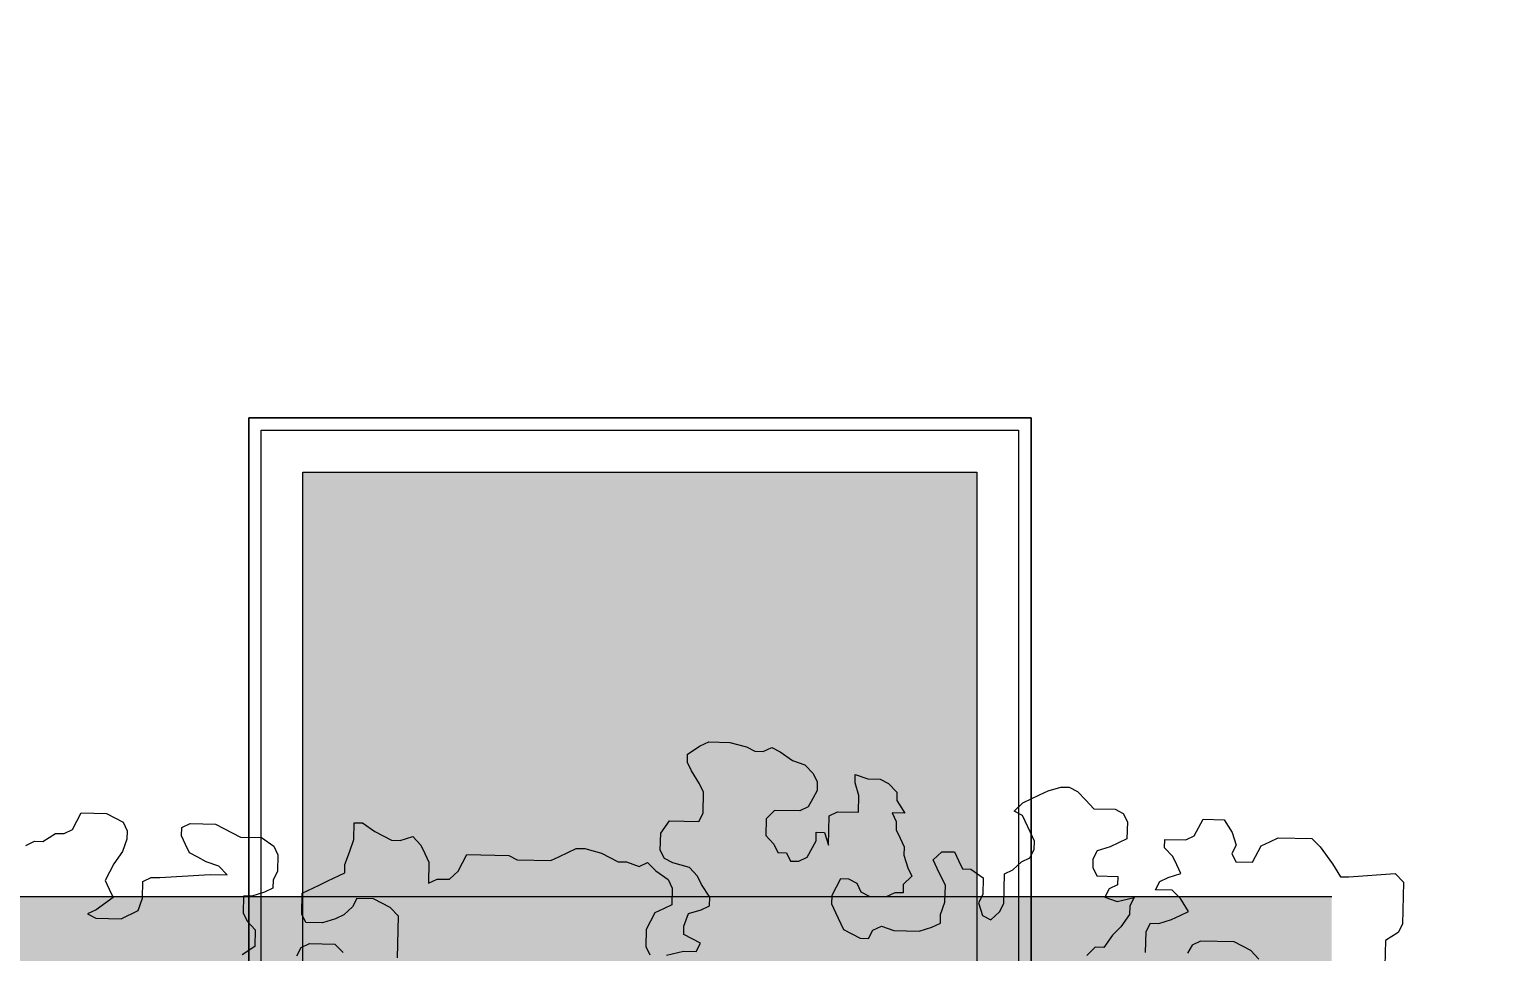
# Model space of a CAD drawing. Header units: metres. Extents: x -44 to 358, y -246 to 48.
# Drawn here: x 191.265 to 193.519, y 28.482 to 29.897 of the extents above; entities that cross this region are included whole.
import ezdxf

# ---------------------------------------------------------------- set-up
doc = ezdxf.new("R2010")
doc.units = ezdxf.units.M
doc.header["$LTSCALE"] = 0.3
doc.header["$PDMODE"] = 3
for name, color, linetype, lineweight in [('A-GLAZ', 7, 'Continuous', 9), ('arbustos', 95, 'Continuous', 0), ('EL0', 7, 'Continuous', 15)]:
    doc.layers.add(name, color=color, linetype=linetype, lineweight=lineweight)
doc.layers.add('DIMENSIONES', color=7, linetype='Continuous')
doc.layers.add('palmas', color=7, linetype='Continuous', lineweight=0, true_color=0x98b285)
doc.layers.add('PUERTA', color=2, linetype='Continuous', plot=False)
doc.styles.add('ESC100-2mm', font='arial.ttf', dxfattribs={"height": 0.15})
doc.dimstyles.new('DIMS100', dxfattribs={"dimtxt": 0.15, "dimasz": 0.2, "dimexe": 0.1, "dimexo": 0.1, "dimgap": 0.05, "dimtad": 2, "dimzin": 4, "dimdsep": 46, "dimtxsty": 'ESC100-2mm', "dimblk": 'DOTSMALL', "dimcen": 0.1, "dimdle": 0.1, "dimclrd": 256, "dimclre": 256, "dimclrt": 1, "dimadec": 0, "dimazin": 0, "dimtfac": 1, "dimtix": 1, "dimtmove": 2, "dimatfit": 3, "dimfxl": 1, "dimtolj": 1, "dimtzin": 0, "dimlwd": -1, "dimarcsym": 0})

# ---------------------------------------------------------------- blocks, each defined once
blk = doc.blocks.new('M_Fixed1 - VENTANA FIJA 1_20 X 2_20-975470-West')
at = {"layer": 'A-GLAZ'}
for p, q in [((-15.273, 3), (-15.273, 2.0792)), ((-14.073, 3), (-15.273, 3)), ((-14.073, 2.0792), (-14.073, 3)), ((-15.254, 2.981), (-14.092, 2.981)), ((-15.254, 2.0792), (-15.254, 2.981)), ((-14.092, 2.981), (-14.092, 2.0792)), ((-15.19, 2.917), (-14.156, 2.917)), ((-15.19, 2.0792), (-15.19, 2.917)), ((-14.156, 2.917), (-14.156, 2.0792)), ((-15.273, 2.0792), (-15.273, 0.8)), ((-15.254, 1.7762), (-15.254, 2.0792)), ((-15.19, 1.3286), (-15.19, 2.0792)), ((-14.156, 2.0792), (-14.156, 0.883)), ((-14.092, 2.0792), (-14.092, 0.819)), ((-14.073, 0.8), (-14.073, 2.0792)), ((-15.254, 1.228), (-15.254, 1.7754)), ((-15.19, 1.0916), (-15.19, 1.3279)), ((-15.254, 0.819), (-15.254, 1.2277)), ((-15.19, 0.883), (-15.19, 1.0909)), ((-14.156, 0.883), (-15.19, 0.883)), ((-14.89, 0.819), (-15.254, 0.819)), ((-14.092, 0.819), (-14.89, 0.819)), ((-15.273, 0.8), (-14.1561, 0.8)), ((-14.1551, 0.8), (-14.073, 0.8))]:
    blk.add_line(p, q, dxfattribs=at)
blk = doc.blocks.new('_DotSmall')
at = {"layer": 'PUERTA', "color": 0, "linetype": 'Continuous', "const_width": 0.5}
blk.add_lwpolyline([(-0.0625, 0, 1), (0.0625, 0, 1)], format="xyb", close=True, dxfattribs=at)
blk = doc.blocks.new('*D1111')
at = {"layer": 'DEFPOINTS', "color": 0, "transparency": 16777216}
for p in [(193.5192, 36.7058), (178.5755, 26.3012), (178.8578, 26.3012)]:
    blk.add_point(p, dxfattribs=at)
at = {"layer": 'DIMENSIONES', "transparency": 16777216}
blk.add_line((178.5755, 36.8058), (178.5755, 26.2012), dxfattribs=at)
at = {"layer": 'DIMENSIONES', "lineweight": -2, "transparency": 16777216}
for p, q in [((178.6755, 36.7058), (178.5755, 36.7058)), ((178.6755, 26.3012), (178.5755, 26.3012))]:
    blk.add_line(p, q, dxfattribs=at)
at = {"layer": 'DIMENSIONES', "transparency": 16777216, "xscale": 0.2, "yscale": 0.2, "zscale": 0.2}
for p, rotation in [((178.5755, 36.7058), 90), ((178.5755, 26.3012), 270)]:
    blk.add_blockref('_DotSmall', p, dxfattribs=dict(at, rotation=rotation))
at = {"layer": 'DIMENSIONES', "color": 5, "transparency": 16777216, "insert": (178.449, 31.5035), "char_height": 0.15, "attachment_point": 5, "rotation": 90, "style": 'ESC100-2mm'}
blk.add_mtext('\\A1;10.40', dxfattribs=at)
blk = doc.blocks.new('*D1117')
at = {"layer": 'DEFPOINTS', "color": 0, "transparency": 16777216}
for p in [(191.4455, 32.801), (179.9482, 26.3012), (180.504, 26.3012)]:
    blk.add_point(p, dxfattribs=at)
at = {"layer": 'DIMENSIONES', "transparency": 16777216}
blk.add_line((179.9482, 32.901), (179.9482, 26.2012), dxfattribs=at)
at = {"layer": 'DIMENSIONES', "lineweight": -2, "transparency": 16777216}
for p, q in [((180.0482, 32.801), (179.9482, 32.801)), ((180.0482, 26.3012), (179.9482, 26.3012))]:
    blk.add_line(p, q, dxfattribs=at)
at = {"layer": 'DIMENSIONES', "transparency": 16777216, "xscale": 0.2, "yscale": 0.2, "zscale": 0.2}
for p, rotation in [((179.9482, 32.801), 90), ((179.9482, 26.3012), 270)]:
    blk.add_blockref('_DotSmall', p, dxfattribs=dict(at, rotation=rotation))
at = {"layer": 'DIMENSIONES', "color": 5, "transparency": 16777216, "insert": (179.8216, 29.5511), "char_height": 0.15, "attachment_point": 5, "rotation": 90, "style": 'ESC100-2mm'}
blk.add_mtext('\\A1;6.50', dxfattribs=at)
blk = doc.blocks.new('cay11')
at = {"layer": 'palmas'}
for points in [[(1555.2, -914.8), (1526.2, -929.3), (1497.1, -929.3), (1453.5, -958.3), (1424.4, -958.3), (1395.3, -972.8), (1366.3, -1030.9), (1279.1, -1030.9), (1220.9, -1001.9), (1206.4, -972.8), (1206.4, -943.8), (1220.9, -900.2), (1250, -856.7), (1279.1, -798.6), (1264.5, -769.6), (1250, -740.5), (1308.1, -697), (1337.2, -682.4), (1308.1, -667.9), (1220.9, -667.9), (1162.8, -697), (1148.2, -740.5), (1148.2, -798.6), (1119.2, -813.1), (1090.1, -813.1), (915.7, -827.6), (857.6, -827.6), (886.6, -856.7), (930.2, -871.2), (959.3, -885.7), (988.4, -900.2), (1002.9, -929.3), (1017.4, -958.3), (1017.4, -987.4), (988.4, -1001.9), (901.2, -1001.9), (872.1, -987.4), (843, -972.8), (813.9, -958.3), (741.3, -958.3), (697.7, -929.3), (683.1, -900.2), (683.1, -842.2), (697.7, -813.1), (697.7, -784.1), (726.7, -769.6), (770.3, -755), (799.4, -755), (799.4, -697), (784.9, -667.9), (755.8, -638.9), (755.8, -580.8), (799.4, -551.8)], [(610.5, -551.8), (595.9, -580.8), (566.9, -595.3), (479.6, -595.3), (450.6, -566.3)], [(261.6, -551.8), (261.6, -697), (290.7, -726), (319.8, -740.5), (348.8, -755), (407, -755), (421.5, -726), (450.6, -697), (479.6, -682.4), (523.3, -667.9), (581.4, -667.9), (595.9, -697), (595.9, -769.6), (537.8, -798.6), (508.7, -813.1), (450.6, -842.2), (450.6, -871.2), (436, -914.8), (421.5, -958.3), (421.5, -1016.4), (392.4, -1016.4), (348.8, -987.4), (319.8, -972.8), (290.7, -958.3), (261.6, -958.3), (218, -972.8), (189, -943.8), (174.4, -914.8), (159.9, -885.7), (159.9, -813.1), (130.8, -827.6), (87.2, -827.6), (58.1, -856.7), (29.1, -914.8), (-116.3, -914.8), (-145.3, -900.2), (-261.6, -900.2), (-290.7, -914.8), (-319.8, -929.3), (-348.8, -943.8), (-377.9, -943.8), (-436, -929.3), (-465.1, -914.8), (-494.2, -900.2), (-523.3, -900.2), (-566.9, -885.7), (-595.9, -900.2), (-625, -871.2), (-668.6, -842.2), (-683.1, -813.1), (-683.1, -755), (-654.1, -740.5), (-625, -726), (-595.9, -667.9), (-595.9, -609.8), (-610.5, -580.8)], [(-668.6, -580.8), (-726.7, -595.3), (-770.3, -595.3), (-784.9, -624.4), (-755.8, -638.9), (-726.7, -653.4), (-726.7, -682.4), (-741.3, -726), (-784.9, -740.5), (-813.9, -755), (-813.9, -784.1), (-784.9, -827.6), (-770.3, -856.7), (-741.3, -885.7), (-683.1, -900.2), (-654.1, -914.8), (-639.5, -943.8), (-639.5, -1001.9), (-668.6, -1045.4), (-770.3, -1045.4), (-784.9, -1074.5), (-784.9, -1147.1), (-770.3, -1176.1), (-741.3, -1219.7), (-726.7, -1248.7), (-726.7, -1277.8), (-770.3, -1306.8), (-799.4, -1321.3), (-872.1, -1321.3), (-930.2, -1306.8), (-959.3, -1292.3), (-988.4, -1292.3), (-1017.4, -1306.8), (-1046.5, -1292.3), (-1090.1, -1263.2), (-1133.7, -1248.7), (-1162.8, -1219.7), (-1177.3, -1190.6), (-1177.3, -1161.6), (-1162.8, -1132.6), (-1148.2, -1103.5), (-1119.2, -1089), (-1032, -1089), (-1002.9, -1060), (-1002.9, -1001.9), (-1032, -972.8), (-1046.5, -943.8), (-1075.6, -943.8), (-1090.1, -914.8), (-1119.2, -914.8), (-1148.2, -929.3), (-1177.3, -987.4), (-1177.3, -1016.4), (-1206.4, -1016.4), (-1220.9, -972.8), (-1220.9, -1074.5), (-1250, -1089), (-1322.7, -1089), (-1322.7, -1147.1), (-1308.1, -1190.6), (-1308.1, -1219.7), (-1351.7, -1205.2), (-1395.3, -1205.2), (-1424.4, -1190.6), (-1453.5, -1161.6), (-1453.5, -1132.6), (-1482.5, -1089), (-1438.9, -1089), (-1453.5, -1060), (-1453.5, -1030.9), (-1468, -1001.9), (-1482.5, -972.8), (-1482.5, -943.8), (-1497.1, -900.2), (-1511.6, -871.2), (-1482.5, -842.2), (-1482.5, -813.1), (-1453.5, -813.1), (-1424.4, -798.6), (-1366.3, -798.6), (-1337.2, -813.1), (-1322.7, -842.2), (-1293.6, -856.7), (-1264.5, -856.7), (-1235.5, -798.6), (-1235.5, -769.6), (-1250, -740.5), (-1279.1, -682.4), (-1308.1, -667.9), (-1337.2, -653.4), (-1366.3, -653.4), (-1380.8, -682.4), (-1409.9, -697), (-1453.5, -682.4), (-1540.7, -682.4), (-1584.3, -697), (-1613.4, -711.5), (-1613.4, -740.5), (-1627.9, -784.1), (-1627.9, -842.2), (-1598.8, -900.2), (-1584.3, -929.3), (-1613.4, -958.3), (-1657, -958.3), (-1671.5, -929.3), (-1686, -900.2), (-1715.1, -900.2), (-1758.7, -871.2), (-1758.7, -813.1), (-1744.2, -784.1), (-1758.7, -740.5), (-1787.8, -726), (-1816.8, -755), (-1831.4, -784.1), (-1831.4, -885.7), (-1860.5, -900.2), (-1889.5, -929.3), (-1918.6, -943.8), (-1933.1, -972.8), (-1933.1, -1001.9), (-1918.6, -1030.9), (-1889.5, -1089), (-1860.5, -1103.5), (-1889.5, -1132.6), (-1947.7, -1161.6), (-1976.7, -1176.1), (-2020.3, -1190.6), (-2049.4, -1190.6), (-2078.5, -1176.1), (-2107.5, -1147.1), (-2136.6, -1118), (-2209.3, -1118), (-2238.4, -1103.5), (-2252.9, -1074.5), (-2252.9, -1016.4), (-2194.7, -987.4), (-2151.1, -972.8), (-2136.6, -943.8), (-2136.6, -914.8), (-2151.1, -885.7), (-2223.8, -885.7), (-2223.8, -856.7), (-2194.7, -842.2), (-2180.2, -813.1), (-2223.8, -798.6), (-2282, -813.1), (-2267.4, -784.1), (-2267.4, -755), (-2238.4, -711.5), (-2209.3, -682.4), (-2180.2, -638.9), (-2151.1, -638.9), (-2122.1, -609.8)], [(-2718, -609.8), (-2688.9, -638.9), (-2659.9, -653.4), (-2630.8, -667.9), (-2514.5, -667.9), (-2485.4, -653.4), (-2470.9, -624.4)], [(-2325.6, -624.4), (-2325.6, -697), (-2340.1, -726), (-2369.2, -726), (-2412.8, -740.5), (-2441.8, -755), (-2470.9, -769.6), (-2441.8, -813.1), (-2412.8, -842.2), (-2354.6, -842.2), (-2369.2, -871.2), (-2398.2, -885.7), (-2441.8, -900.2), (-2427.3, -929.3), (-2412.8, -958.3), (-2383.7, -987.4), (-2383.7, -1016.4), (-2456.4, -1016.4), (-2485.4, -1030.9), (-2514.5, -1089), (-2587.2, -1089), (-2616.3, -1045.4), (-2630.8, -1001.9), (-2616.3, -972.8), (-2630.8, -943.8), (-2688.9, -943.8), (-2718, -1001.9), (-2747.1, -1016.4), (-2776.1, -1030.9), (-2892.4, -1030.9), (-2921.5, -1001.9), (-2965.1, -943.8), (-2994.2, -900.2), (-3023.2, -900.2), (-3183.1, -914.8), (-3212.2, -885.7), (-3212.2, -740.5), (-3197.6, -711.5), (-3154, -682.4), (-3154, -595.3)]]:
    blk.add_lwpolyline(points, dxfattribs=at)

msp = doc.modelspace()

# ---------------------------------------------------------------- hatches: boundary and pattern name
at = {"layer": 'arbustos', "true_color": 0x9cad8a}
h = msp.add_hatch(dxfattribs=at)
h.set_pattern_fill('CROSS', color=253, scale=0.01, style=0)
h.set_pattern_definition([(0, (191.64658, 27.491524), (0.0635, 0.0635), [0.03175, -0.09525]), (90, (191.662454, 27.47565), (-0.0635, 0.0635), [0.03175, -0.09525])])
h.paths.add_polyline_path([(193.2632537, 28.5665239), (187.0331637, 28.5665239), (187.0331637, 26.0012153), (193.2632537, 26.0012153)])
at = {"layer": 'EL0', "transparency": 33554572}
h = msp.add_hatch(color=256, dxfattribs=at)
h.dxf.hatch_style = 1
h.set_gradient(color1=(202, 249, 252), color2=(229, 255, 255), tint=1, name='CYLINDER')
h.paths.add_polyline_path([(192.7187742, 28.3803741), (192.7187742, 29.2182153), (191.6847742, 29.2182153), (191.6847742, 28.3803741), (191.6847742, 27.6298403), (191.6847742, 27.3928589), (191.6847742, 27.1842153), (192.7187742, 27.1842153)])

# ---------------------------------------------------------------- linework, layer by layer
at = {"layer": 'arbustos', "color": 253, "true_color": 0x9cad8a}
msp.add_line((193.2632537, 28.5665239), (187.0331637, 28.5665239), dxfattribs=at)
at = {"layer": 'EL0'}
for p, q in [((191.6017742, 27.1012153), (191.6017742, 29.3012153)), ((191.6017742, 29.3012153), (192.8017742, 29.3012153)), ((192.8017742, 29.3012153), (192.8017742, 27.1012153))]:
    msp.add_line(p, q, dxfattribs=at)

# ---------------------------------------------------------------- block references
at = {"layer": 'arbustos', "xscale": 0.0004434390308396143, "yscale": 0.0004434390308396143, "zscale": 0.0004434390308396143, "rotation": 178.815540635539}
msp.add_blockref('cay11', (191.9409155, 28.2256805), dxfattribs=at)
at = {"layer": 'EL0'}
msp.add_blockref('M_Fixed1 - VENTANA FIJA 1_20 X 2_20-975470-West', (206.8747908, 26.3012153), dxfattribs=at)

# ---------------------------------------------------------------- dimensions: what is measured, and where the dimension line sits
at = {"layer": 'DIMENSIONES'}
for base, p1, p2, picture, middle in [((178.575543, 26.3012153), (193.5191859, 36.7057941), (178.8577781, 26.3012153), '*D1111', (178.448957, 31.5035047)), ((179.948194, 26.3012153), (191.4454792, 32.8010174), (180.5040464, 26.3012153), '*D1117', (179.8216081, 29.5511164))]:
    dim = msp.add_linear_dim(base=base, p1=p1, p2=p2, angle=90, dimstyle='DIMS100', override={"dimexe": 0, "dimclrt": 5, "dimfxl": 0.1, "dimfxlon": 1}, dxfattribs=at)
    dim.commit()
    dim.dimension.update_dxf_attribs({"geometry": picture, "text_midpoint": middle})

doc.saveas('drawing.dxf')
